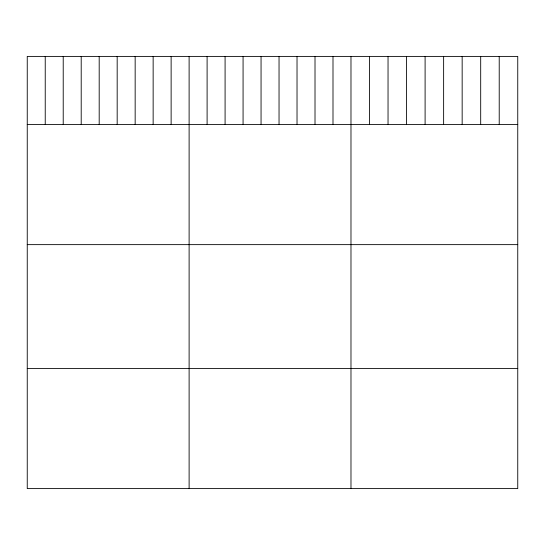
<?xml version="1.0" encoding="UTF-8"?>
<svg xmlns="http://www.w3.org/2000/svg" width="545" height="545" viewBox="0 0 545 545"><rect width="100%" height="100%" fill="white"/><g stroke="black" fill="none" stroke-linecap="round" stroke-linejoin="round"><path stroke-width="0.82" d="M517.75 124.471L517.75 488.599L27.25 488.599L27.25 56.401L517.75 56.401L517.75 124.471L27.25 124.471M27.25 244.637L517.75 244.637M27.25 368.44L517.75 368.44M499.22 56.401L499.22 124.471M480.69 56.401L480.69 124.471M462.16 56.401L462.16 124.471M443.63 56.401L443.63 124.471M425.1 56.401L425.1 124.471M406.57 56.401L406.57 124.471M388.04 56.401L388.04 124.471M369.51 56.401L369.51 124.471M350.98 56.401L350.98 488.599M332.995 56.401L332.995 124.471M315.01 56.401L315.01 124.471M297.025 56.401L297.025 124.471M279.04 56.401L279.04 124.471M261.055 56.401L261.055 124.471M243.07 56.401L243.07 124.471M225.085 56.401L225.085 124.471M207.1 56.401L207.1 124.471M189.115 56.401L189.115 488.599M171.13 56.401L171.13 124.471M153.145 56.401L153.145 124.471M135.16 56.401L135.16 124.471M117.175 56.401L117.175 124.471M99.19 56.401L99.19 124.471M81.205 56.401L81.205 124.471M63.22 56.401L63.22 124.471M45.235 56.401L45.235 124.471"/></g></svg>
